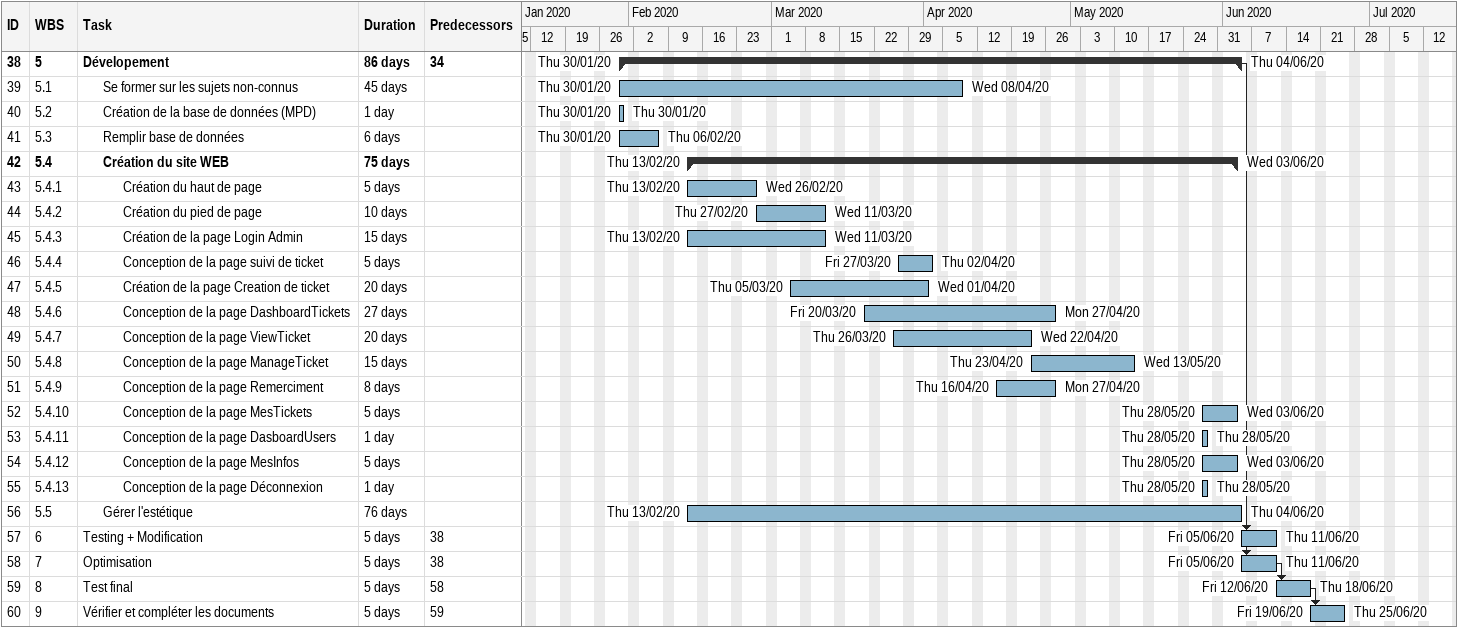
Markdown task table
| ID | WBS | Task | Duration | Start | Finish | Predecessors |
|---|---|---|---|---|---|---|
| 38 | 5 | **Dévelopement** | 86d | 2020-01-30 | 2020-06-04 | 34 |
| 39 | 5.1 | Se former sur les sujets non-connus | 45d | 2020-01-30 | 2020-04-08 |  |
| 40 | 5.2 | Création de la base de données (MPD) | 1d | 2020-01-30 | 2020-01-30 |  |
| 41 | 5.3 | Remplir base de données | 6d | 2020-01-30 | 2020-02-06 |  |
| 42 | 5.4 | **Création du site WEB** | 75d | 2020-02-13 | 2020-06-03 |  |
| 43 | 5.4.1 | Création du haut de page | 5d | 2020-02-13 | 2020-02-26 |  |
| 44 | 5.4.2 | Création du pied de page | 10d | 2020-02-27 | 2020-03-11 |  |
| 45 | 5.4.3 | Création de la page Login Admin | 15d | 2020-02-13 | 2020-03-11 |  |
| 46 | 5.4.4 | Conception de la page suivi de ticket | 5d | 2020-03-27 | 2020-04-02 |  |
| 47 | 5.4.5 | Création de la page Creation de ticket | 20d | 2020-03-05 | 2020-04-01 |  |
| 48 | 5.4.6 | Conception de la page DashboardTickets | 27d | 2020-03-20 | 2020-04-27 |  |
| 49 | 5.4.7 | Conception de la page ViewTicket | 20d | 2020-03-26 | 2020-04-22 |  |
| 50 | 5.4.8 | Conception de la page ManageTicket | 15d | 2020-04-23 | 2020-05-13 |  |
| 51 | 5.4.9 | Conception de la page Remerciment | 8d | 2020-04-16 | 2020-04-27 |  |
| 52 | 5.4.10 | Conception de la page MesTickets | 5d | 2020-05-28 | 2020-06-03 |  |
| 53 | 5.4.11 | Conception de la page DasboardUsers | 1d | 2020-05-28 | 2020-05-28 |  |
| 54 | 5.4.12 | Conception de la page MesInfos | 5d | 2020-05-28 | 2020-06-03 |  |
| 55 | 5.4.13 | Conception de la page Déconnexion | 1d | 2020-05-28 | 2020-05-28 |  |
| 56 | 5.5 | Gérer l'estétique | 76d | 2020-02-13 | 2020-06-04 |  |
| 57 | 6 | Testing + Modification | 5d | 2020-06-05 | 2020-06-11 | 38 |
| 58 | 7 | Optimisation | 5d | 2020-06-05 | 2020-06-11 | 38 |
| 59 | 8 | Test final | 5d | 2020-06-12 | 2020-06-18 | 58 |
| 60 | 9 | Vérifier et compléter les documents | 5d | 2020-06-19 | 2020-06-25 | 59 |
